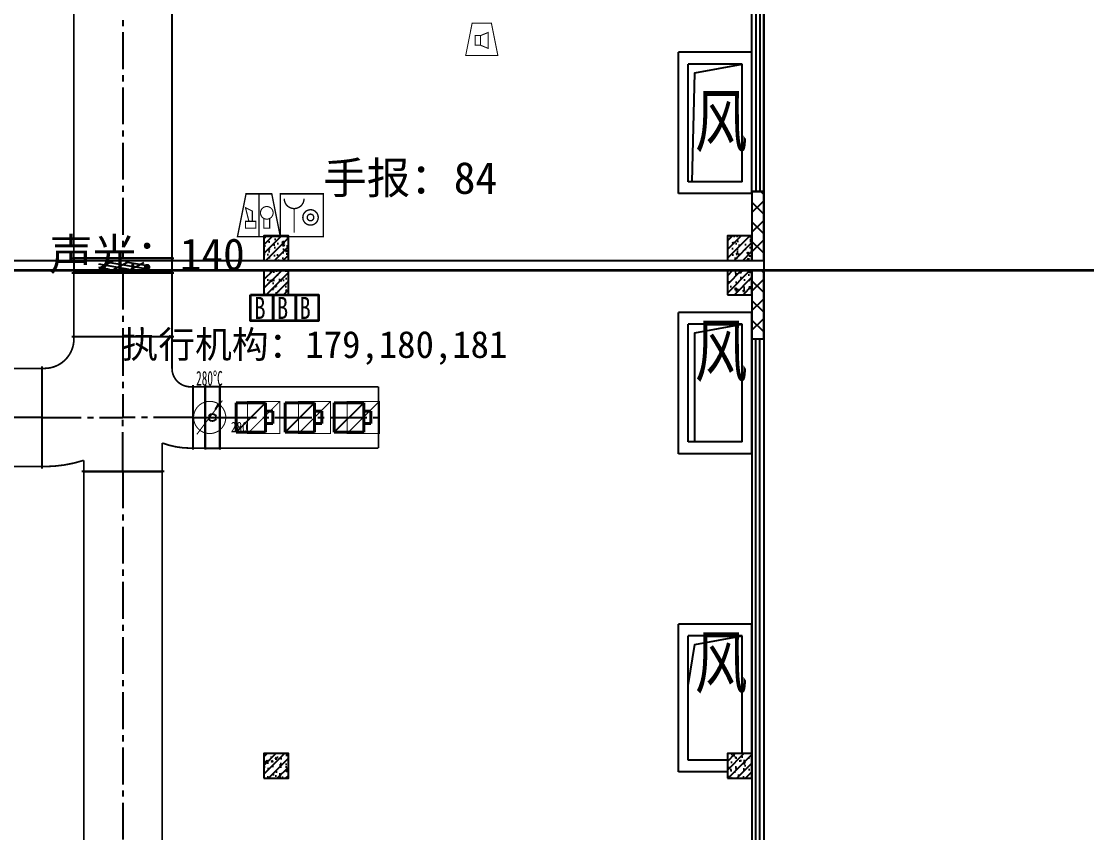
# Model space of a CAD drawing. Header units: millimetres. Extents: x -633009578 to 5705885, y -633235091 to 2571734.
# Drawn here: x 3653625 to 3675345, y 1912239 to 1928770 of the extents above; entities that cross this region are included whole.
import ezdxf

# ---------------------------------------------------------------- set-up
doc = ezdxf.new("R2010")
doc.units = ezdxf.units.MM
doc.header["$LTSCALE"] = 1000
doc.header["$MEASUREMENT"] = 0
doc.linetypes.add('CENTER2', pattern=[1.125, 0.75, -0.125, 0.125, -0.125])
doc.layers.get('0').update_dxf_attribs({"color": 9})
for name, color, linetype in [('000000000000电气', 7, 'Continuous'), ('A-COLUM(柱)', 255, 'Continuous'), ('A-F-AREA(计算)', 5, 'Continuous'), ('A-FLOR(看线)', 8, 'Continuous'), ('A-HATH(填充)', 8, 'Continuous'), ('A-OTHER(其它)', 192, 'Continuous'), ('A-TEXT(房间)', 243, 'Continuous'), ('A-WALL(墙)', 255, 'Continuous'), ('A-WINDOW（窗）', 4, 'Continuous'), ('DUCT-排烟中心线', 5, 'CENTER2'), ('DUCT-排烟法兰', 4, 'Continuous'), ('DUCT-排烟管', 2, 'Continuous'), ('DUCT-排烟管端线', 4, 'Continuous'), ('DUCT-排烟阀门', 7, 'Continuous'), ('DUCT-排风风口', 7, 'Continuous'), ('HVAC-water Dim-SF', 241, 'Continuous'), ('WALL', 9, 'Continuous'), ('设备-消防', 3, 'Continuous')]:
    doc.layers.add(name, color=color, linetype=linetype)
doc.styles.add('_TCH', font='simhei.ttf', dxfattribs={"width": 0.75, "bigfont": 'hztxt.shx'})
doc.styles.add('_THVAC_DIM', font='simhei.ttf', dxfattribs={"width": 0.8, "height": 3.5, "bigfont": 'HZTXT'})
doc.styles.add('IDQSTYLE', font='simhei.ttf', dxfattribs={"width": 0.707, "bigfont": 'hztxt.shx'})
doc.styles.add('SF', font='simhei.ttf', dxfattribs={"width": 0.75, "bigfont": '@@@hztxt.shx'})
doc.styles.get("Standard").update_dxf_attribs({"font": 'simhei.ttf', "bigfont": 'hztxt.shx'})
doc.styles.add('宋体', font='simhei.ttf')
pattern_1 = [(45, (1102421.475196039, 677977.5160347573), (-200.0002033111466, 200.0002033111467), []), (135, (1102421.475196039, 677977.5160347573), (-200.0002033111467, -200.0002033111466), [])]

# ---------------------------------------------------------------- blocks, each defined once
blk = doc.blocks.new('HC001303')
at = {"color": 0, "linetype": 'Continuous'}
blk.add_line((1.147673841419251, 1.538953517481514), (1.735401947549264, 2.599742189978989), dxfattribs=at)
at = {"color": 0, "linetype": 'Continuous', "const_width": 0.2}
blk.add_lwpolyline([(2.673745217742495e-14, -3.125, 0.1989123673796571), (2.209708691207992, -2.209708691207937, 0.1989123673796571), (3.125000000000028, -4.323120637516818e-16, 0.1989123673796568), (2.209708691207993, 2.209708691207993, 0.1989123673796569), (2.841876514387939e-14, 3.125, 0.1989123673796569), (-2.209708691207936, 2.209708691207994, 0.1989123673796568), (-3.124999999999972, 2.10353517373855e-15, 0.1989123673796572), (-2.209708691207937, -2.209708691207936, 0.1989123673796571)], format="xyb", close=True, dxfattribs=at)
blk.add_lwpolyline([(-2.500110713345594, -3.281016827298258), (2.47847216535268, 3.297393019579605)], dxfattribs=at)
at = {"color": 0, "style": 'IDQSTYLE', "width": 0.7}
for tag, p in [('280', (4.109408226946883, -2.854615367737885)), ('PSFHATT', (5.125000010000028, -3.281016827298258))]:
    blk.add_attdef(tag, p, '', height=2, dxfattribs=at)
blk = doc.blocks.new('HC001298')
at = {"color": 0, "linetype": 'Continuous', "const_width": 0.2}
blk.add_lwpolyline([(-3.125, 3.125), (3.125, 3.125), (3.125, -3.125), (-3.125, -3.125)], close=True, dxfattribs=at)
blk.add_lwpolyline([(-3.125, -3.125), (3.125, 3.125)], dxfattribs=at)
at = {"color": 0, "style": 'IDQSTYLE', "width": 0.7}
blk.add_attdef('PSFHATT', (5.125, -3.125), '', height=2.5, dxfattribs=at)
blk = doc.blocks.new('HC001213')
at = {"color": 0, "linetype": 'Continuous', "const_width": 0.2}
blk.add_lwpolyline([(-1.875, 3.125), (1.875, 3.125), (3.125, -3.125), (-3.125, -3.125)], close=True, dxfattribs=at)
for points in [[(-1.293653517016746, 0.7382802506738564), (-0.243653517016746, 0.7382802506738564), (-0.243653517016746, -1.136719749326144), (-1.293653517016746, -1.136719749326144), (-1.293653517016746, 0.7382802506738564)], [(-0.243653517016746, 0.7382802506738564), (1.231346482983254, 1.338280250673856), (1.231346482983254, -1.736719749326144), (-0.243653517016746, -1.136719749326144)]]:
    blk.add_lwpolyline(points, dxfattribs=at)
at = {"color": 0, "style": 'IDQSTYLE', "width": 0.7}
blk.add_attdef('PSFHATT', (5.125, -3.125), '', height=2.5, dxfattribs=at)
blk = doc.blocks.new('HC001212')
at = {"color": 0, "linetype": 'Continuous', "const_width": 0.2}
blk.add_lwpolyline([(-1.875, 3.125), (1.875, 3.125), (3.125, -3.125), (-3.125, -3.125)], close=True, dxfattribs=at)
at = {"color": 0, "linetype": 'Continuous'}
for points, const_width in [([(0, 3.125), (0, -3.125)], 0.2), ([(-1.459485991813081, -0.8805239327332393), (-1.95948599181308, 1.119476067266761), (-0.9594859918130805, 0.619476067266761), (-0.9594859918130805, -0.8805239327332393)], 0.16), ([(-1.959485991813081, -1.880523932733239), (-1.95948599181308, -0.8805239327332393), (-0.4594859918130805, -0.8805239327332393), (-0.4594859918130805, -1.880523932733239), (-1.959485991813081, -1.880523932733239)], 0.16), ([(0.7290485194275803, -0.380523932733239), (0.7290485194281489, -1.880523932733239), (1.569048519428149, -1.880523932733239), (1.569048519430491, -0.380523932733239)], 0.16)]:
    blk.add_lwpolyline(points, dxfattribs=dict(at, const_width=const_width))
at = {"color": 0, "linetype": 'Continuous', "const_width": 0.16}
blk.add_lwpolyline([(1.799048519428144, -0.2905239327332435, 0.1989123673796631), (2.068287334970649, 0.3594760672667566, 0.1989123673796631), (1.799048519428145, 1.009476067266757, 0.1989123673796404), (1.149048519428189, 1.278714882809276, 0.1989123673796654), (0.4990485194281443, 1.009476067266757, 0.198912367379653), (0.2298097038856248, 0.3594760672667572, 0.1989123673796529), (0.4990485194281444, -0.2905239327332433, 0.1989123673796571), (1.14904851942816, -0.5597627482757622, 0.1989123673796488)], format="xyb", close=True, dxfattribs=at)
at = {"color": 0, "style": 'IDQSTYLE', "width": 0.7}
blk.add_attdef('PSFHATT', (5.125, -3.125), '', height=2.5, dxfattribs=at)
blk = doc.blocks.new('HC001208')
at = {"color": 0, "linetype": 'Continuous', "const_width": 0.2}
blk.add_lwpolyline([(-3.125, 3.125), (3.125, 3.125), (3.125, -3.125), (-3.125, -3.125)], close=True, dxfattribs=at)
blk.add_lwpolyline([(-2.560875308812533, 2.421549273106315, 0.198912367379651), (-2.13910907372117, 1.40331550819771, 0.1989123673796632), (-1.120875308812534, 0.9815492731063138, 0.1989123673796561), (-0.1026415439039181, 1.403315508197666, 0.1989123673796525), (0.3191246911874668, 2.421549273106313)], format="xyb", dxfattribs=at)
at = {"color": 0, "linetype": 'Continuous', "const_width": 0.128}
blk.add_lwpolyline([(-1.120875308812544, 0.9815492731063138), (-1.120875308812535, -2.518826738720627)], dxfattribs=at)
at = {"color": 0, "linetype": 'Continuous', "const_width": 0.2}
for points in [[(2.383210274305692, -0.3093507400644881, 0.9999999999999997), (0.1432102743056918, -0.3093507400644877, 0.9999999999999999)], [(0.7832102743056915, -0.3093507400644884, 0.9999999999999994), (1.743210274305692, -0.3093507400644881, 0.9999999999999994)]]:
    blk.add_lwpolyline(points, format="xyb", close=True, dxfattribs=at)
at = {"color": 0, "style": 'IDQSTYLE', "width": 0.7}
blk.add_attdef('PSFHATT', (5.125, -3.125), '', height=2.5, dxfattribs=at)
blk = doc.blocks.new('$TCHSYS$WIN2D')
for p, q in [((-0.5, 0.5), (0.5, 0.5)), ((-0.5, 0.5), (-0.4999999999999999, -0.5)), ((0.5, 0.5), (0.4999999999999998, -0.5)), ((0.5, 0.1666666666666666), (-0.5, 0.1666666666666666)), ((0.5, -0.1666666666666667), (-0.5, -0.1666666666666667)), ((-0.4999999999999999, -0.5), (0.5, -0.5))]:
    blk.add_line(p, q)
blk = doc.blocks.new('_FZH')
h = blk.add_hatch()
h.set_pattern_fill('钢筋混凝土', color=256, scale=0.1, style=0)
h.set_pattern_definition([(45, (0, 0), (-0.1767766952966369, 0.1767766952966369), []), (50, (0, 0), (0.7172601826007535, -0.06275213498259512), [0.07500000000000001, -0.8250000000000001]), (355, (0, 0), (-0.138751333613, 0.7521921337000119), [0.06, -0.66]), (100.4514, (0.05977168000000001, -0.00522934), (0.5785093817140216, 0.6894395420609536), [0.06374019, -0.701142112]), (46.1842, (0, 0.2), (1.067241048625645, -0.1655190143290181), [0.1125, -1.2375]), (96.6356, (0.088936745, 0.186206693), (0.9346627055487033, 0.9741178709004418), [0.095610288, -1.051713]), (351.1842, (0, 0.2), (0.9346619451336272, 0.9741186009253247), [0.09000000000000001, -0.9900000000000001]), (21, (0.1, 0.15), (0.5969070521184617, -0.4026188906653388), [0.07500000000000001, -0.8250000000000001]), (326, (0.1, 0.15), (0.2433153319215824, 0.7251500450468529), [0.06, -0.66]), (71.4514, (0.149742233, 0.116448394), (0.84022262858149, 0.3225304967099524), [0.06374019, -0.701142112]), (37.50000000000001, (0, 0), (0.01215985531729062, 0.3328938538313115), [0, -0.652, 0, -0.67, 0, -0.6625000000000001]), (7.499999999999999, (0, 0), (0.2630695374421486, 0.3944117118823603), [0, -0.382, 0, -0.637, 0, -0.2525]), (-32.5, (-0.223, 0), (0.533822436172409, -0.02255487173437976), [0, -0.25, 0, -0.78, 0, -1.035]), (-42.5, (-0.323, 0), (0.5831861693423862, 0.1001049823323177), [0, -0.325, 0, -0.518, 0, -0.735])])
h.paths.add_polyline_path([(-0.5, -0.5), (0.5, -0.5), (0.5, 0.5), (-0.5, 0.5)])
blk.add_lwpolyline([(-0.5, -0.5), (0.5, -0.5), (0.5, 0.5), (-0.5, 0.5)], close=True)
blk = doc.blocks.new('00000589Body')
at = {"color": 0, "linetype": 'ByBlock', "lineweight": -2}
for p, q in [((249.9999999999964, 500.0000000000055), (-250.0000000000036, 500.0000000000055)), ((-250.0000000000036, -500), (-250.0000000000036, 500)), ((250.0000000000036, -500), (250.0000000000036, 500)), ((-250.0000000000036, -499.9999999999945), (249.9999999999964, -499.9999999999945))]:
    blk.add_line(p, q, dxfattribs=at)
at = {"color": 0, "linetype": 'ByBlock'}
for p, q in [((-125.0000000000036, -173.9633416367597), (119.7753494205135, 250.0000000000055)), ((-125.0000000000036, 26.03665836324762), (4.30529558258786, 250.0000000000055)), ((145.3125115418043, 68.99498276093982), (-104.6874884581957, 213.3325500583469)), ((124.9999999999964, -92.87673115790858), (-125.0000000000036, 51.4608361394985)), ((-53.42973133637497, -249.9999999999945), (124.9999999999964, 59.04936025546158)), ((95.98212255716135, -246.0481397604472), (-154.0178774428387, -101.7105724630401)), ((62.04032250155069, -249.9999999999945), (124.9999999999964, -140.9506397445384))]:
    blk.add_line(p, q, dxfattribs=at)
blk = doc.blocks.new('00000594Cent')
at = {"lineweight": -2}
blk.add_line((-218.75, 1.4210854715202e-14), (218.75, 1.4210854715202e-14), dxfattribs=at)
at = {"color": 0, "linetype": 'ByBlock', "lineweight": -2}
blk.add_circle((0, 1.4210854715202e-14), 125, dxfattribs=at)
blk = doc.blocks.new('00000594Body')
at = {"color": 0, "linetype": 'ByBlock', "lineweight": -2}
for p, q in [((-250, -500), (-249.9999999999964, 500)), ((250, 500), (-250, 500)), ((250, -500), (250.0000000000036, 500)), ((-250, -500), (250, -500))]:
    blk.add_line(p, q, dxfattribs=at)
blk = doc.blocks.new('$风口$00000116')
blk.add_line((-100, 100), (100, -100))
at = {"lineweight": 40}
for p, q in [((100, 100), (-100, 100)), ((-100, 100), (-100, -100)), ((100, -100), (100, 100)), ((-100, -100), (100, -100)), ((-41.83000000000175, -100), (-41.83000000000175, -148.9999999999982)), ((41.83000000000175, -148.9999999999982), (41.83000000000175, -100)), ((-41.83000000000175, -148.9999999999982), (41.83000000000175, -148.9999999999982))]:
    blk.add_line(p, q, dxfattribs=at)

msp = doc.modelspace()

# ---------------------------------------------------------------- hatches: boundary and pattern name
at = {"layer": 'A-HATH(填充)'}
h = msp.add_hatch(dxfattribs=at)
h.set_pattern_fill('多孔材料', color=256, scale=100, style=0)
h.set_pattern_definition(pattern_1)
h.paths.add_polyline_path([(3668759.994031749, 1923899.596922424), (3668759.99403175, 1925299.596922615), (3668519.99403175, 1925299.596922615), (3668519.994031749, 1923899.596922424)])
h = msp.add_hatch(dxfattribs=at)
h.set_pattern_fill('多孔材料', color=256, scale=100, style=0)
h.set_pattern_definition(pattern_1)
h.paths.add_polyline_path([(3668519.994031749, 1923699.596922424), (3668519.994031753, 1922299.596922615), (3668759.994031753, 1922299.596922615), (3668759.994031749, 1923699.596922424)])

# ---------------------------------------------------------------- linework, layer by layer
at = {"layer": '000000000000电气', "color": 4, "lineweight": 35}
for p, q in [((3650297.493558985, 1923699.596922581), (3665264.992922846, 1923699.596922449)), ((3665264.992922846, 1923699.596922449), (3670720.456036687, 1923699.596922449)), ((3670720.456036687, 1923699.596922449), (3692703.033287172, 1923699.596922449))]:
    msp.add_line(p, q, dxfattribs=at)
at = {"layer": '000000000000电气', "color": 1, "lineweight": 35}
for points in [[(3658300.56053776, 1923194.719054915), (3658760.898563555, 1923194.719054915), (3658760.898563555, 1922666.376548037), (3658300.56053776, 1922666.376548037)], [(3658760.898563555, 1923194.719054915), (3659221.236589349, 1923194.719054915), (3659221.236589349, 1922666.376548037), (3658760.898563555, 1922666.376548037)], [(3659221.236589349, 1923194.719054915), (3659681.574615143, 1923194.719054915), (3659681.574615143, 1922666.376548037), (3659221.236589349, 1922666.376548037)]]:
    msp.add_lwpolyline(points, close=True, dxfattribs=at)
at = {"layer": 'A-F-AREA(计算)'}
msp.add_lwpolyline([(3534479.971570265, 1991839.59697076), (3668759.971570265, 1991839.59697076), (3668759.971570265, 1855759.59697076), (3534479.971570265, 1855759.59697076)], close=True, dxfattribs=at)
at = {"layer": 'A-FLOR(看线)'}
for points in [[(3601719.994031751, 1923899.596922424), (3668019.994031749, 1923899.596922424)], [(3668019.994031749, 1923699.596922424), (3601719.994031749, 1923699.596923012)]]:
    msp.add_lwpolyline(points, dxfattribs=at)
at = {"layer": 'A-OTHER(其它)'}
for points in [[(3667300.475196039, 1925499.596922461), (3667359.220551721, 1927719.60539269), (3668319.994031689, 1927899.596922666)], [(3667359.220551721, 1920199.596922311), (3667359.220551721, 1922419.605392608), (3668319.994031689, 1922599.596922585)], [(3667218.048660752, 1915239.594969427), (3667359.220551327, 1916069.605392457), (3668319.994031295, 1916249.596922433)]]:
    msp.add_lwpolyline(points, dxfattribs=at)
at = {"layer": 'A-WALL(墙)'}
for p, q in [((3667019.994031858, 1925259.596922471), (3667019.994031858, 1928139.596922348)), ((3668519.994031673, 1928139.596922348), (3667019.994031858, 1928139.596922348)), ((3668519.994031673, 1925259.596922471), (3668519.994031673, 1928139.596922348)), ((3667219.994031673, 1925499.596922461), (3667219.994031673, 1927899.596922734)), ((3668319.994031859, 1927899.596922734), (3667219.994031673, 1927899.596922734)), ((3668319.994031859, 1925499.596922461), (3668319.994031859, 1927899.596922734)), ((3668319.994031859, 1925499.596922461), (3667219.994031673, 1925499.596922461)), ((3668519.994031673, 1925259.596922471), (3667019.994031858, 1925259.596922471)), ((3668399.994031683, 1923579.596922994), (3668399.994031683, 1923579.596922994)), ((3668399.994031683, 1923439.596922709), (3668399.994031683, 1923439.596922709)), ((3668399.994031683, 1923299.596922424), (3668399.994031683, 1923299.596922424)), ((3667019.994031673, 1919959.596922321), (3667019.994031673, 1922839.596922574)), ((3668519.994031859, 1922839.596922574), (3667019.994031673, 1922839.596922574)), ((3668519.994031859, 1919959.596922321), (3668519.994031859, 1922839.596922574)), ((3667219.994031673, 1920199.596922311), (3667219.994031673, 1922599.596922585)), ((3668319.994031859, 1922599.596922585), (3667219.994031673, 1922599.596922585)), ((3668319.994031859, 1920199.596922311), (3668319.994031859, 1922599.596922585)), ((3668319.994031859, 1920199.596922311), (3667219.994031673, 1920199.596922311)), ((3668519.994031859, 1919959.596922321), (3667019.994031673, 1919959.596922321)), ((3667019.994031871, 1913479.589110098), (3667019.994031871, 1916489.596922094)), ((3668519.994031775, 1916489.596922094), (3667019.994031871, 1916489.596922094)), ((3668519.99403182, 1913849.596922453), (3668519.994031775, 1916489.596922094)), ((3667219.994031695, 1913719.589110088), (3667219.994031695, 1916249.59692248)), ((3668319.994031955, 1916249.596922479), (3667219.994031695, 1916249.59692248)), ((3668319.99403201, 1913849.596922453), (3668319.994031955, 1916249.596922479)), ((3668019.994031976, 1913719.58911004), (3667219.994031695, 1913719.589110088)), ((3668019.994031977, 1913479.589109848), (3667019.994031871, 1913479.589110098))]:
    msp.add_line(p, q, dxfattribs=at)
at = {"layer": 'DUCT-排烟中心线', "color": 8}
for p, q in [((3655697.016134658, 1939796.109572703), (3655697.016134658, 1923946.571924397)), ((3655697.016134658, 1923646.171924397), (3655697.016134658, 1922348.863332189)), ((3655697.016134658, 1922348.663332189), (3655697.016134658, 1922298.663332189)), ((3655697.016134658, 1922298.663332189), (3655697.016134658, 1920698.663332189)), ((3654046.816134658, 1920698.663332189), (3646841.979324943, 1920698.663332189)), ((3654047.016134658, 1920698.663332189), (3654097.016134658, 1920698.663332189)), ((3654097.016134658, 1920698.663332189), (3655697.016134658, 1920698.663332189)), ((3657072.016134658, 1920698.663332189), (3655697.016134658, 1920698.663332189)), ((3655697.016134658, 1919648.663332189), (3655697.016134658, 1920698.663332189)), ((3657122.016134658, 1920698.663332189), (3657072.016134658, 1920698.663332189)), ((3657122.216134659, 1920698.663332189), (3657370.741068215, 1920698.663332189)), ((3657671.141068214, 1920698.663332189), (3660905.875670786, 1920698.663332189)), ((3655697.016134658, 1919598.663332189), (3655697.016134658, 1919648.663332189)), ((3655697.016134658, 1919598.463332189), (3655697.016134658, 1903370.813812272))]:
    msp.add_line(p, q, dxfattribs=at)
at = {"layer": 'DUCT-排烟法兰', "color": 8}
for p, q in [((3654657.016134658, 1923946.471924397), (3656737.016134658, 1923946.471924397)), ((3654657.016134658, 1923646.271924397), (3656737.016134658, 1923646.271924397)), ((3654657.016134658, 1922348.763332189), (3656737.016134658, 1922348.763332189)), ((3654046.916134659, 1919658.663332189), (3654046.916134659, 1921738.663332189)), ((3657122.116134658, 1921353.663332189), (3657122.116134658, 1920043.663332189)), ((3657370.841068214, 1921353.663332189), (3657370.841068214, 1920043.663332189)), ((3657671.041068214, 1921353.663332189), (3657671.041068214, 1920043.663332189)), ((3656537.016134658, 1919598.563332189), (3654857.016134658, 1919598.563332189))]:
    msp.add_line(p, q, dxfattribs=at)
at = {"layer": 'DUCT-排烟管', "color": 8, "const_width": 35}
for points in [[(3654697.016134658, 1939796.109572703), (3654697.016134658, 1923946.571924397)], [(3656697.016134658, 1923946.571924397), (3656697.016134658, 1939796.109572703)], [(3654697.016134658, 1923646.371924397), (3654697.016134658, 1923946.371924397)], [(3656697.016134658, 1923946.371924397), (3656697.016134658, 1923646.371924397)], [(3654697.016134658, 1923646.171924397), (3654697.016134658, 1922348.863332189)], [(3656697.016134658, 1922348.863332189), (3656697.016134658, 1923646.171924397)], [(3654697.016134658, 1922298.663332189), (3654697.016134658, 1922348.663332189)], [(3656697.016134658, 1922348.663332189), (3656697.016134658, 1921698.663332189)], [(3654046.816134658, 1921698.663332189), (3646841.979324943, 1921698.663332189)], [(3654047.016134658, 1921698.663332189), (3654097.016134658, 1921698.663332189)], [(3657072.016134658, 1921323.663332189), (3657122.016134658, 1921323.663332189)], [(3657370.741068215, 1921323.663332189), (3657122.216134659, 1921323.663332189)], [(3657370.941068214, 1921323.663332189), (3657670.941068214, 1921323.663332189)], [(3660905.875670786, 1921323.663332189), (3657671.141068214, 1921323.663332189)], [(3660905.875670786, 1920073.663332189), (3660905.875670786, 1921323.663332189)], [(3656497.016134658, 1920178.794916832), (3656497.016134658, 1919648.663332189)], [(3657122.016134658, 1920073.663332189), (3657072.016134658, 1920073.663332189)], [(3657122.216134659, 1920073.663332189), (3657370.741068215, 1920073.663332189)], [(3657670.941068214, 1920073.663332189), (3657370.941068214, 1920073.663332189)], [(3657671.141068214, 1920073.663332189), (3660905.875670786, 1920073.663332189)], [(3654897.016134658, 1919648.663332189), (3654897.016134658, 1919824.799956818)], [(3646841.979324943, 1919698.663332189), (3654046.816134658, 1919698.663332189)], [(3654097.016134658, 1919698.663332189), (3654047.016134658, 1919698.663332189)], [(3654897.016134658, 1919598.663332189), (3654897.016134658, 1919648.663332189)], [(3656497.016134658, 1919648.663332189), (3656497.016134658, 1919598.663332189)], [(3654897.016134658, 1919598.463332189), (3654897.016134658, 1903370.813812272)], [(3656497.016134658, 1903370.813812272), (3656497.016134658, 1919598.463332189)]]:
    msp.add_lwpolyline(points, dxfattribs=at)
for points in [[(3654097.016134658, 1921698.663332189, 0.4142135623733224), (3654697.016134658, 1922298.663332189)], [(3656697.016134658, 1921698.663332189, 0.4142135623727313), (3657072.016134658, 1921323.663332189)], [(3656497.016134658, 1920178.794916832, 0.09066725656231832), (3657072.016134658, 1920073.663332189)], [(3654097.016134658, 1919698.663332189, 0.0783514242144506), (3654897.016134658, 1919824.799956818)]]:
    msp.add_lwpolyline(points, format="xyb", dxfattribs=at)
at = {"layer": 'DUCT-排烟管端线', "color": 8}
for p, q in [((3654697.016134658, 1923946.571924397), (3656697.016134658, 1923946.571924397)), ((3656697.016134658, 1923946.371924397), (3654697.016134658, 1923946.371924397)), ((3656697.016134658, 1923646.371924397), (3654697.016134658, 1923646.371924397)), ((3656697.016134658, 1923646.171924397), (3654697.016134658, 1923646.171924397)), ((3654697.016134658, 1922348.863332189), (3656697.016134658, 1922348.863332189)), ((3654697.016134658, 1922348.663332189), (3656697.016134658, 1922348.663332189)), ((3654046.816134658, 1919698.663332189), (3654046.816134658, 1921698.663332189)), ((3654047.016134658, 1919698.663332189), (3654047.016134658, 1921698.663332189)), ((3657122.016134658, 1921323.663332189), (3657122.016134658, 1920073.663332189)), ((3657122.216134659, 1921323.663332189), (3657122.216134659, 1920073.663332189)), ((3657370.741068215, 1920073.663332189), (3657370.741068215, 1921323.663332189)), ((3657370.941068214, 1921323.663332189), (3657370.941068214, 1920073.663332189)), ((3657670.941068214, 1921323.663332189), (3657670.941068214, 1920073.663332189)), ((3657671.141068214, 1921323.663332189), (3657671.141068214, 1920073.663332189)), ((3654897.016134658, 1919598.663332189), (3656497.016134658, 1919598.663332189)), ((3656497.016134658, 1919598.463332189), (3654897.016134658, 1919598.463332189))]:
    msp.add_line(p, q, dxfattribs=at)
at = {"layer": 'WALL'}
for p, q in [((3668759.99403175, 1925299.596922615), (3668519.99403175, 1925299.596922615)), ((3668519.99403175, 1925299.596922615), (3668519.994031749, 1923899.596922424)), ((3668759.994031749, 1923899.596922424), (3668759.99403175, 1925299.596922615)), ((3668519.994031749, 1923899.596922424), (3668759.994031749, 1923899.596922424)), ((3668519.994031749, 1923699.596922424), (3668519.994031753, 1922299.596922615)), ((3668759.994031749, 1923699.596922424), (3668519.994031749, 1923699.596922424)), ((3668759.994031753, 1922299.596922615), (3668759.994031749, 1923699.596922424)), ((3668519.994031753, 1922299.596922615), (3668759.994031753, 1922299.596922615))]:
    msp.add_line(p, q, dxfattribs=at)

# ---------------------------------------------------------------- block references
at = {"layer": 'A-COLUM(柱)', "xscale": 500, "yscale": 500, "zscale": 500}
for p in [(3658819.994031749, 1924149.596922424), (3668269.994031749, 1924149.596922424), (3658819.994031749, 1923449.596922424), (3668269.994031749, 1923449.596922424), (3658819.994031749, 1913599.596922424), (3668269.994031749, 1913599.596922424)]:
    msp.add_blockref('_FZH', p, dxfattribs=at)
at = {"layer": 'A-WINDOW（窗）', "extrusion": (0, 0, -1), "xscale": -36000, "yscale": 240, "zscale": 36000, "rotation": 270}
msp.add_blockref('$TCHSYS$WIN2D', (-3668639.994031749, 1943299.596922424), dxfattribs=at)
at = {"layer": 'A-WINDOW（窗）', "xscale": -36000, "yscale": 240, "zscale": 36000, "rotation": 89.99999999999999}
msp.add_blockref('$TCHSYS$WIN2D', (3668639.994031749, 1904299.596922364), dxfattribs=at)
at = {"layer": 'DUCT-排烟阀门', "color": 8, "xscale": 0.6, "yscale": 2, "rotation": 270}
msp.add_blockref('00000589Body', (3655697.016134658, 1923796.371924397, 3000), dxfattribs=at)
at = {"layer": 'DUCT-排烟阀门', "color": 8, "xscale": 0.6}
for name, yscale in [('00000594Body', 1.25), ('00000594Cent', 0.6)]:
    msp.add_blockref(name, (3657520.941068214, 1920698.663332189, 3000), dxfattribs=dict(at, yscale=yscale))
at = {"layer": 'DUCT-排风风口', "color": 8, "xscale": 3, "yscale": 3, "rotation": 90}
for p in [(3658305.230683873, 1920698.663332189, 2600), (3659305.230683873, 1920698.663332189, 2600), (3660305.230683873, 1920698.663332189, 2600)]:
    msp.add_blockref('$风口$00000116', p, dxfattribs=at)
at = {"layer": '设备-消防'}
for name, p, xscale, yscale, zscale in [('HC001213', (3663012.633478383, 1928401.625), 105, 105, 105), ('HC001212', (3658469.015711609, 1924817.5), 140, 140, 140), ('HC001208', (3659344.015711609, 1924817.5), 140, 140, 140), ('HC001298', (3658565.5, 1920698.663332194, 3000), 105, 105, 105), ('HC001298', (3659603, 1920698.663332194, 3000), 105, 105, 105), ('HC001298', (3660595.5, 1920698.663332194, 3000), 105, 105, 105)]:
    msp.add_blockref(name, p, dxfattribs=dict(at, xscale=xscale, yscale=yscale, zscale=zscale))
ref = msp.add_blockref('HC001303', (3657465.289177001, 1920698.663332194, 3000), dxfattribs=dict(at, xscale=105, yscale=105, zscale=105))
ref.add_attrib('280', '280', (3657896.77704083, 1920398.928718582, 3000), dxfattribs={"layer": '0', "color": 0, "height": 210, "width": 0.8})

# ---------------------------------------------------------------- texts
at = {"layer": '000000000000电气', "color": 2, "lineweight": 35, "style": '宋体'}
msp.add_text('手报：84', height=650, dxfattribs=at).set_placement((3659781.515711609, 1925255))
at = {"layer": '000000000000电气', "color": 5, "lineweight": 35, "style": '宋体'}
msp.add_text('声光：140', height=650, dxfattribs=at).set_placement((3654194.224279865, 1923699.596922547))
at = {"layer": '000000000000电气', "color": 20, "lineweight": 35, "true_color": 0xff5500, "style": '宋体'}
msp.add_text('执行机构：179,180,181', height=550, dxfattribs=at).set_placement((3655666.312169016, 1921911.229523438))
at = {"layer": 'A-TEXT(房间)', "style": '_TCH', "width": 0.75}
for p in [(3667356.671745613, 1926218.495188943), (3667356.671745613, 1921536.995188862), (3667356.671745219, 1915186.99518871)]:
    msp.add_text('风', height=1050, dxfattribs=at).set_placement(p)
at = {"layer": 'DUCT-排烟阀门', "color": 8, "style": '_THVAC_DIM', "width": 0.5647058823529412}
msp.add_text('280%%dC', height=297.5, dxfattribs=at).set_placement((3657188.941068214, 1921348.663332189, 3000))
at = {"layer": 'HVAC-water Dim-SF', "linetype": 'Continuous', "style": 'SF', "width": 0.75}
for p in [(3658375.44620158, 1922704.873208334, 5600), (3658835.784227374, 1922704.873208334, 5600), (3659296.122253169, 1922704.873208334, 5600)]:
    msp.add_text('B', height=450, dxfattribs=at).set_placement(p)

doc.saveas('drawing.dxf')
